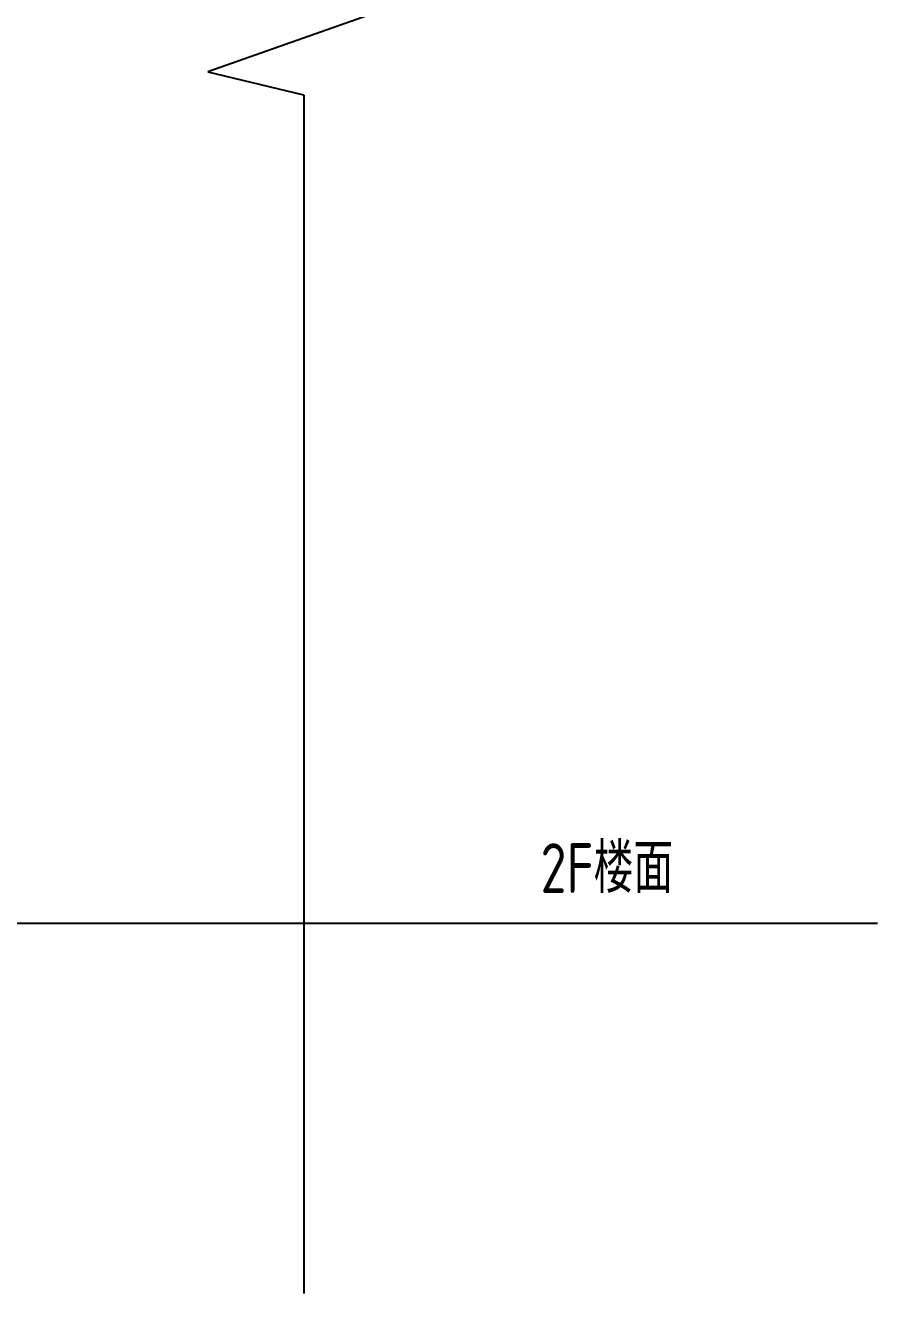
# Model space of a CAD drawing. Header units: millimetres. Extents: x -198529 to 244266, y -64 to 158464.
# Drawn here: x -141501 to -138929, y 105701 to 109530 of the extents above; entities that cross this region are included whole.
import ezdxf

# ---------------------------------------------------------------- set-up
doc = ezdxf.new("R2010")
doc.units = ezdxf.units.MM
doc.layers.add('0-DCC-STRUC-T', color=4, linetype='Continuous')
doc.layers.add('COIL-BANK', color=8, linetype='Continuous')
doc.styles.add('EDRI-COM', font='tssdeng.shx', dxfattribs={"width": 0.8, "bigfont": 'hztxt.shx'})

msp = doc.modelspace()

# ---------------------------------------------------------------- linework, layer by layer
at = {"layer": '0-DCC-STRUC-T'}
for p, q in [((-140392.9, 109586), (-140950.1, 109390)), ((-140950.1, 109390), (-140661.2, 109320.4)), ((-140661.2, 109320.4), (-140660.3, 109320.2)), ((-140660.3, 109320.2), (-140660.3, 105701.5))]:
    msp.add_line(p, q, dxfattribs=at)
at = {"layer": 'COIL-BANK'}
msp.add_line((-177765.4, 106820), (-138929, 106820), dxfattribs=at)

# ---------------------------------------------------------------- texts
at = {"layer": '0-DCC-STRUC-T', "style": 'EDRI-COM', "width": 0.8}
msp.add_text('2F楼面', height=150, dxfattribs=at).set_placement((-139946.3, 106911))

doc.saveas('drawing.dxf')
